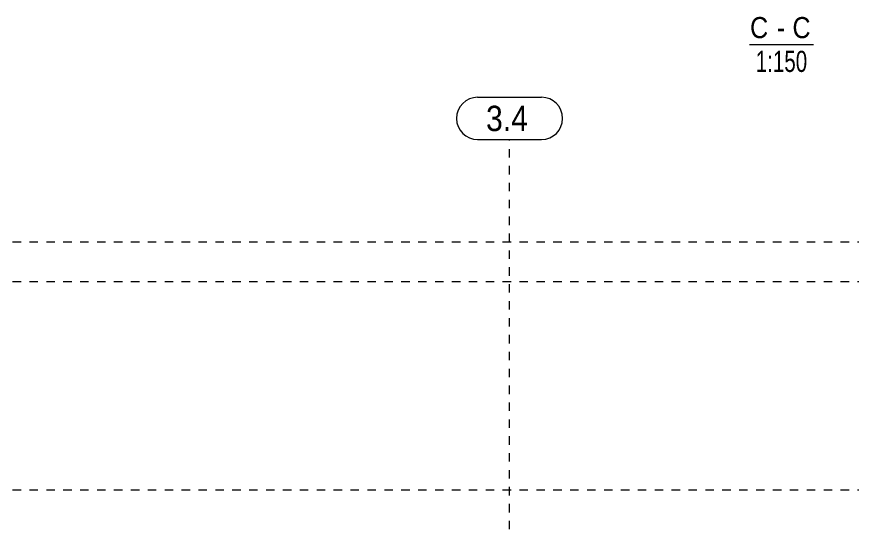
# Model space of a CAD drawing. Header units: millimetres. Extents: x 663313 to 1226001, y 1431724 to 1620898.
# Drawn here: x 663721.58 to 663736.42, y 1524739.78 to 1524748.88 of the extents above; entities that cross this region are included whole.
import ezdxf

# ---------------------------------------------------------------- set-up
doc = ezdxf.new("R2010")
doc.units = ezdxf.units.MM
doc.linetypes.add('XKITLINE00', pattern=[0])
doc.linetypes.add('XKITLINE01', pattern=[4, 1, -1, 1, -1])
doc.layers.add('OtherObjectType', color=7, linetype='Continuous', lineweight=0)
doc.layers.add('S-GRID', color=7, linetype='Continuous', lineweight=9)
doc.styles.add('Arial', font='arial.ttf')
doc.styles.add('ARIAL_NARROW', font='ARIALN.TTF')

# ---------------------------------------------------------------- blocks, each defined once
blk = doc.blocks.new('*A2520974')
at = {"layer": 'S-GRID', "color": 7, "linetype": 'XKITLINE01', "lineweight": 0}
blk.add_line((170.447252, 78.482036), (412.473057, 78.482036), dxfattribs=at)
blk = doc.blocks.new('*A2521975')
at = {"layer": 'S-GRID', "color": 7, "linetype": 'XKITLINE01', "lineweight": 0}
blk.add_line((170.447252, 73.815369), (412.473057, 73.815369), dxfattribs=at)
blk = doc.blocks.new('*A2522976')
at = {"layer": 'S-GRID', "color": 7, "linetype": 'XKITLINE01', "lineweight": 0}
blk.add_line((170.447252, 49.148703), (412.473057, 49.148703), dxfattribs=at)
blk = doc.blocks.new('*A25831037')
at = {"layer": 'OtherObjectType', "color": 7, "linetype": 'XKITLINE00', "lineweight": 0}
blk.add_line((265.652644, 101.854862), (273.242244, 101.854862), dxfattribs=at)
at = {"layer": 'OtherObjectType', "color": 7, "width": 0.85}
for s, style, p in [('C', 'Arial', (265.735408, 102.604862)), ('C', 'Arial', (270.752253, 102.604862)), ('-', 'Arial', (268.892634, 102.604862)), ('1:150', 'ARIAL_NARROW', (266.402644, 98.604862))]:
    blk.add_text(s, height=2.5, dxfattribs=dict(at, style=style)).set_placement(p)
blk = doc.blocks.new('*A25951049')
at = {"layer": 'S-GRID', "color": 7, "linetype": 'XKITLINE01', "lineweight": 0}
blk.add_line((237.267259, -27.517964), (237.267259, 90.604862), dxfattribs=at)
at = {"layer": 'S-GRID', "color": 7, "style": 'Arial', "width": 0.85}
blk.add_text('3.4', height=3, dxfattribs=at).set_placement((234.486253, 91.604862))
blk = doc.blocks.new('*A27111165')
at = {"layer": 'S-GRID', "color": 7, "linetype": 'XKITLINE00', "lineweight": 0}
for p, q in [((233.486253, 95.604862), (241.048265, 95.604862)), ((233.486253, 90.604862), (241.048265, 90.604862))]:
    blk.add_line(p, q, dxfattribs=at)
for centre, start, end in [((233.486253, 93.104862), 90, 270), ((241.048265, 93.104862), 270, 90)]:
    blk.add_arc(centre, 2.5, start, end, dxfattribs=at)

msp = doc.modelspace()

# ---------------------------------------------------------------- block references
at = {"color": 7, "lineweight": 0, "xscale": 0.15, "yscale": 0.15, "zscale": 0.15}
for name in ['*A25831037', '*A27111165', '*A25951049', '*A2520974', '*A2521975', '*A2522976']:
    msp.add_blockref(name, (663694.7436, 1524733.1057), dxfattribs=at)

doc.saveas('drawing.dxf')
